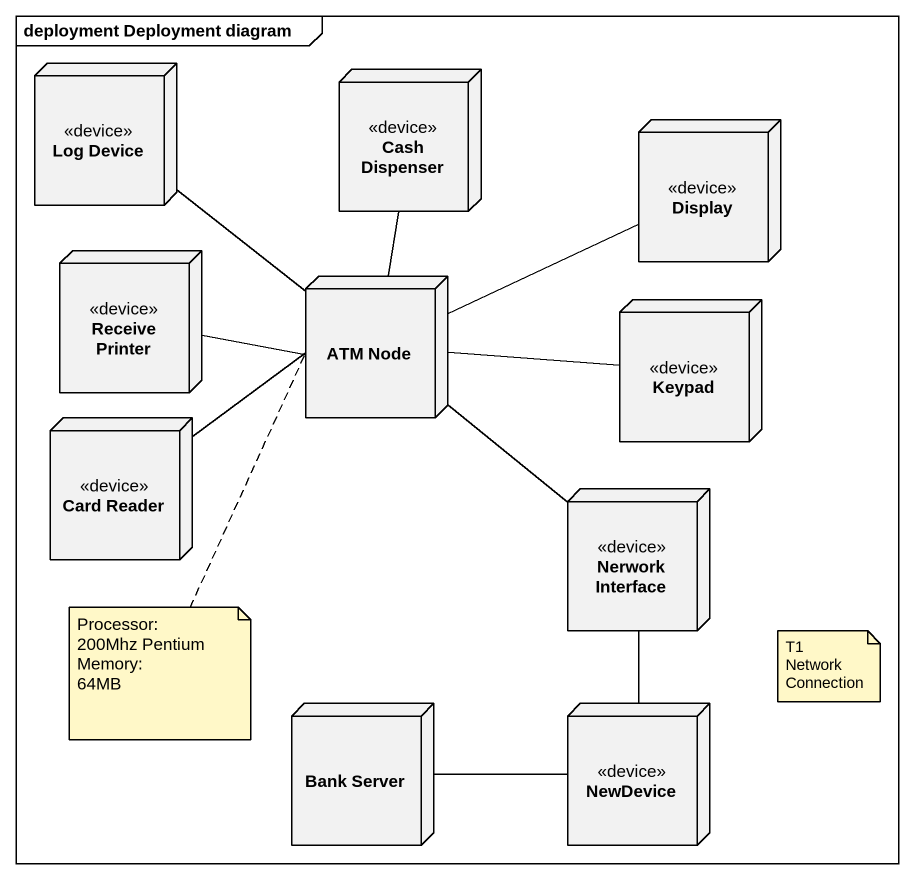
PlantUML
@startuml
mainframe deployment Deployment diagram
node "Log Device" as Log_Device <<device>>
node "Cash Dispenser" as Cash_Dispenser <<device>>
node Display <<device>>
node "Receive Printer" as Receive_Printer <<device>>
node "ATM Node" as ATM_Node
node Keypad <<device>>
node "Card Reader" as Card_Reader <<device>>
node "Nerwork Interface" as Nerwork_Interface <<device>>
node "Bank Server" as Bank_Server
node NewDevice <<device>>
Log_Device -- ATM_Node
Cash_Dispenser -- ATM_Node
Display -left- ATM_Node
Receive_Printer -right- ATM_Node
Keypad -left- ATM_Node
Card_Reader -right- ATM_Node
Nerwork_Interface -up- ATM_Node
Nerwork_Interface -- NewDevice
NewDevice -left- Bank_Server
note bottom of ATM_Node
  Processor:
  200Mhz Pentium
  Memory:
  64MB
end note
note as N2
  T1 Network Connection
end note
@enduml
